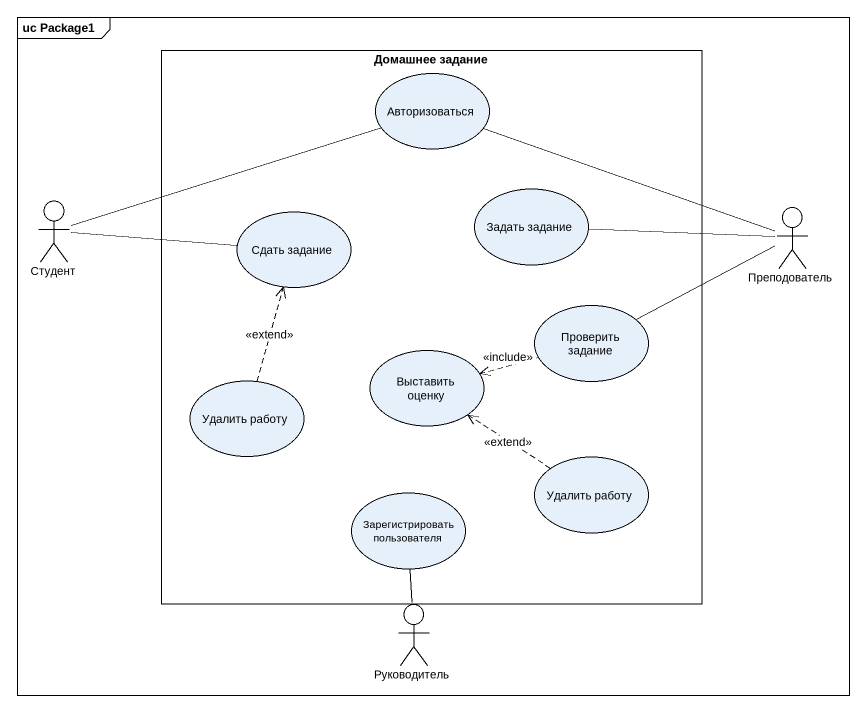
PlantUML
@startuml
mainframe uc Package1
rectangle "Домашнее задание" as Домашнее_задание {
  usecase Авторизоваться
  usecase "Сдать задание" as Сдать_задание
  usecase "Задать задание" as Задать_задание
  usecase "Проверить задание" as Проверить_задание
  usecase "Удалить работу" as Удалить_работу
  usecase "Выставить оценку" as Выставить_оценку
  usecase "Удалить работу" as Удалить_работу_2
  usecase "Зарегистрировать пользователя" as Зарегистрировать
}
actor Студент
actor Преподователь
actor Руководитель
Студент -right- Авторизоваться
Студент -right- Сдать_задание
Преподователь -left- Авторизоваться
Преподователь -left- Задать_задание
Преподователь -left- Проверить_задание
Проверить_задание .left.> Выставить_оценку : <<include>>
Удалить_работу .up.> Сдать_задание : <<extend>>
Удалить_работу_2 .up.> Выставить_оценку : <<extend>>
Руководитель -up- Зарегистрировать
@enduml
